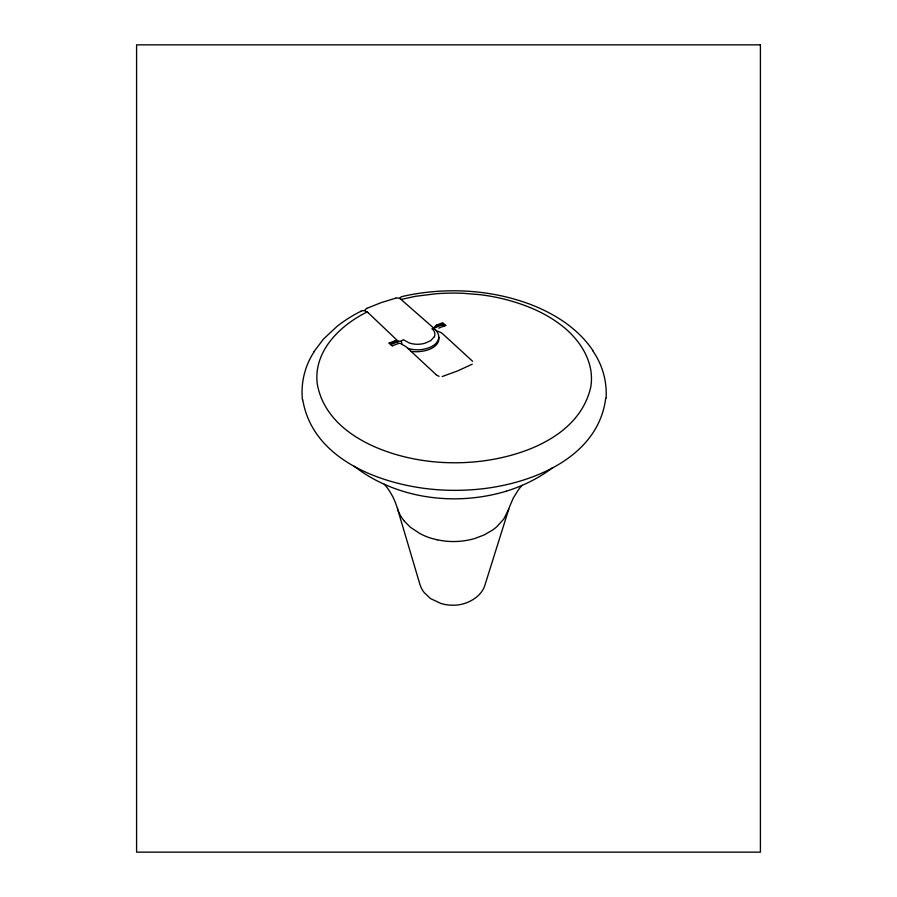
<?xml version="1.0" encoding="UTF-8"?>
<svg xmlns="http://www.w3.org/2000/svg" width="897" height="897" viewBox="0 0 897 897"><rect width="100%" height="100%" fill="white"/><g stroke="black" fill="none" stroke-linecap="round" stroke-linejoin="round"><path stroke-width="1.35" d="M605.722 398.201C598.007 459.713 527.156 485.815 472.999 489.672A238.793 238.793 0 0 1 433.307 489.37C380.193 484.481 312.537 459.163 302.749 399.726M522.144 485.355A45.142 45.142 0 0 0 518.13 490.222L513.23 498.171L509.406 507.108L484.974 584.967C482.788 592.614 476.318 598.243 469.355 601.584A38.212 38.212 0 0 1 460.296 604.556A37.461 37.461 0 0 1 455.463 605.172L450.552 605.172A42.608 42.608 0 0 1 440.92 603.479L430.392 598.501L424.225 592.603A24.679 24.679 0 0 1 419.919 584.407L397.382 508.364A36.676 36.676 0 0 0 404.446 521.224M508.7 509.249L503.845 518.959L496.815 526.707A50.243 50.243 0 0 1 492.453 530.149L484.111 534.96L474.726 538.514A75.853 75.853 0 0 1 437.243 539.77M399.49 298.443A7.916 7.916 0 0 1 400.443 298.914L433.767 328.156L434.529 327.024A5.819 5.819 0 0 1 435.897 325.533L436.783 324.994M434.339 336.644L430.84 340.58L424.842 343.282A27.045 27.045 0 0 1 409.211 342.968L403.392 339.716A4.99 4.99 0 0 0 401.34 341.252L399.916 341.039L391.765 344.134M392.281 345.917L389.096 343.08L395.151 340.782M313.961 351.658L323.436 339.1L337.216 326.216A140.156 140.156 0 0 1 360.998 311.237M552.608 467.707C538.783 478.213 522.985 486.006 506.424 491.152M472.293 364.148L457.93 370.797L442.187 376.549M367.075 308.276L381.012 302.681L395.7 298.152M392.415 345.793L398.178 343.596A3.7 3.7 0 0 1 399.255 343.349M390.352 343.798L395.588 341.802A2.265 2.265 0 0 1 397.663 341.858M444.665 325.858L442.501 323.974L437.422 325.914A3.958 3.958 0 0 0 435.55 327.506M434.047 328.044L441.402 325.252M441.728 325.163L442.501 324.86L443.959 326.127M436.996 324.916L442.714 322.741L445.955 325.555A1.458 1.458 0 0 0 445.282 325.611L439.799 327.708A4.395 4.395 0 0 0 438.835 328.235M506.323 491.186C464.523 503.744 417.542 501.064 378.31 481.431A142.746 142.746 0 0 1 354.203 466.227M401.251 299.43L415.457 296.313L436.099 293.745A228.847 228.847 0 0 1 463.457 293.308L480.063 294.676A199.953 199.953 0 0 1 506.984 299.845C525.687 304.89 544.075 312.313 559.65 324.03A91.83 91.83 0 0 1 567.509 330.444C579.26 341.23 588.701 355.425 590.977 371.459A52.161 52.161 0 0 1 590.854 386.629C580.314 434.484 526.382 455.306 482.732 460.991A222.333 222.333 0 0 1 449.969 462.729L444.486 462.549A209.427 209.427 0 0 1 412.317 458.558C372.423 450.462 325.118 428.161 317.258 383.882A51.948 51.948 0 0 1 317.146 371.683C319.668 349.157 336.263 331.105 354.517 319.153A118.124 118.124 0 0 1 367.165 311.943L368.23 312.795M437.22 539.848L431.165 538.256A65.616 65.616 0 0 1 419.897 533.547L410.4 527.268L404.401 521.269M364.877 310.855L364.608 310.788A5.853 5.853 0 0 0 363.666 310.654L363.352 310.642A5.259 5.259 0 0 0 361.043 311.158M407.843 348.372L410.983 349.157A34.445 34.445 0 0 0 421.926 349.516C428.531 348.507 437.041 345.625 438.711 338.326A7.109 7.109 0 0 0 438.79 337.205A10.416 10.416 0 0 0 436.996 331.61L435.987 330.264M398.93 298.252L398.369 298.096A5.763 5.763 0 0 0 395.925 298.084M439.048 376.325L437.422 375.54M365.438 311.035L367.176 311.954M434.137 328.661L434.238 328.706A2.299 2.299 0 0 1 433.845 328.28M403.829 345.423L404.278 345.648A12.244 12.244 0 0 1 407.059 347.632L436.088 374.621M403.28 345.166L401.026 343.809M436.996 375.271L436.155 374.666M434.372 328.818L435.28 329.569A7.647 7.647 0 0 1 435.942 330.197M368.151 312.717L397.999 341.129A2.366 2.366 0 0 1 398.391 341.611M397.999 341.129L397.102 340.625A3.106 3.106 0 0 0 395.162 340.793M391.126 344.549L390.016 343.473A1.581 1.581 0 0 0 389.096 343.091M401.318 341.241L401.912 344.112M384.308 484.279L385.744 485.905A53.035 53.035 0 0 1 390.307 492.341L392.449 496.097A69.035 69.035 0 0 1 396.967 507.052L397.18 507.702M593.108 350.873C580.09 331.195 560.02 317.235 538.705 307.817A180.532 180.532 0 0 0 528.086 303.534C491.455 290.325 451.303 287.623 413.024 294.306A214.237 214.237 0 0 0 404.099 296.088L402.63 296.425A5.472 5.472 0 0 0 400.533 297.423M436.985 331.554L437.153 331.128A13.489 13.489 0 0 1 442.681 333.83L472.618 361.3M438.79 337.205C440.068 345.053 430.807 349.718 424.057 350.906A38.436 38.436 0 0 1 411.039 351.411M442.501 323.974L442.501 324.86M399.591 298.331A5.898 5.898 0 0 1 400.454 297.479M302.435 399.759A73.7 73.7 0 0 1 314.129 351.759M592.917 351.007A74.743 74.743 0 0 1 606.08 398.223M364.944 310.048A5.483 5.483 0 0 1 366.851 308.389M399.793 343.36A2.826 2.826 0 0 1 400.32 343.461M432.13 328.851A6.761 6.761 0 0 1 434.451 336.689M432.208 328.795A2.837 2.837 0 0 1 434.137 328.627M390.913 344.829A1.783 1.783 0 0 1 391.462 344.291M760.409 44.85L136.591 44.85L136.591 852.15L760.409 852.15L760.409 44.85"/></g></svg>
